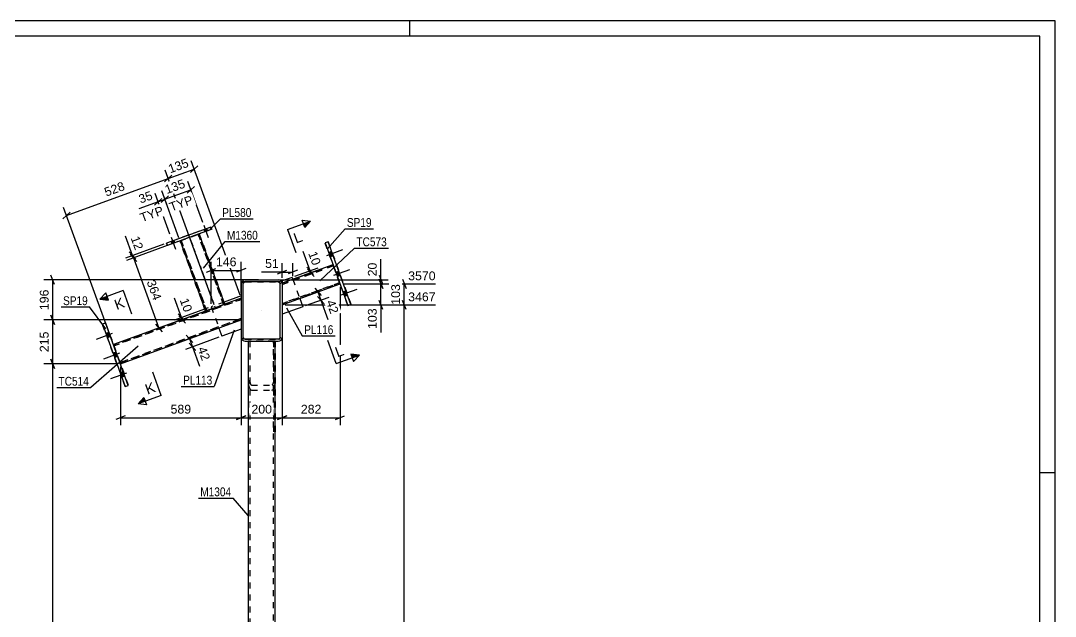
# Model space of a CAD drawing. Header units: millimetres. Extents: x -370 to 471, y -230 to 364.
# Drawn here: x 134.8 to 471.3, y 170.1 to 363.8 of the extents above; entities that cross this region are included whole.
import ezdxf

# ---------------------------------------------------------------- set-up
doc = ezdxf.new("R2010")
doc.units = ezdxf.units.MM
doc.linetypes.add('DXK_LINE_DOT2', pattern=[3.9198, 1.9599, -1.9599])
doc.linetypes.add('DXK_LINE_DOT3', pattern=[5.9187, 2.979, -0.9799, 0.9799, -0.9799])
doc.styles.add('Arial', font='ARIAL.TTF', dxfattribs={"height": 0.2})
doc.styles.add('Arial Narrow', font='ARIALN.TTF', dxfattribs={"height": 0.2})

# ---------------------------------------------------------------- blocks, each defined once
blk = doc.blocks.new('Unknown-284936230-1132')
at = {"color": 5, "linetype": 'Continuous'}
for p, q in [((471.3, 363.79), (-369.7, 363.79)), ((261.3, 358.79), (261.3, 363.79)), ((471.3, -230.21), (471.3, 363.79)), ((466.3, 358.79), (-364.7, 358.79)), ((466.3, -225.21), (466.3, 358.79)), ((471.3, 216.79), (466.3, 216.79))]:
    blk.add_line(p, q, dxfattribs=at)
blk = doc.blocks.new('Part-284936230-26223 - 26222')
at = {"color": 2, "linetype": 'Continuous'}
for p, q in [((207.83, 279.53), (207.32, 279.43)), ((207.83, 279.53), (218.5, 279.53)), ((207.83, 279.53), (207.83, 279.53)), ((218.5, 279.53), (218.5, 279.53)), ((219.01, 279.43), (218.5, 279.53)), ((206.6, 278.7), (206.5, 278.19)), ((206.5, 278.19), (206.5, 260.86)), ((219.83, 278.19), (219.73, 278.7)), ((219.83, 278.19), (219.83, 260.86)), ((206.5, 260.86), (206.6, 260.35)), ((207.32, 259.63), (207.83, 259.53)), ((207.83, 259.53), (218.5, 259.53)), ((207.83, 259.53), (207.83, 259.53)), ((218.5, 259.53), (219.01, 259.63)), ((218.5, 259.53), (218.5, 259.53)), ((219.73, 260.35), (219.83, 260.86))]:
    blk.add_line(p, q, dxfattribs=at)
at = {"color": 7, "linetype": 'DXK_LINE_DOT2'}
for p, q in [((207.17, 278.19), (207.22, 278.45)), ((207.17, 278.19), (207.17, 278.19)), ((207.17, 260.86), (207.17, 278.19)), ((207.58, 278.81), (207.83, 278.86)), ((207.83, 278.86), (207.83, 278.86)), ((207.83, 278.86), (218.5, 278.86)), ((218.5, 278.86), (218.5, 278.86)), ((218.5, 278.86), (218.76, 278.81)), ((219.12, 278.45), (219.17, 278.19)), ((219.17, 278.19), (219.17, 278.19)), ((219.17, 260.86), (219.17, 278.19)), ((207.17, 260.86), (207.17, 260.86)), ((207.22, 260.61), (207.17, 260.86)), ((207.83, 260.19), (207.58, 260.24)), ((207.83, 260.19), (207.83, 260.19)), ((207.83, 260.19), (218.5, 260.19)), ((218.76, 260.24), (218.5, 260.19)), ((218.5, 260.19), (218.5, 260.19)), ((219.17, 260.86), (219.12, 260.61)), ((219.17, 260.86), (219.17, 260.86))]:
    blk.add_line(p, q, dxfattribs=at)
at = {"color": 7, "linetype": 'DXK_LINE_DOT3'}
blk.add_line((213.17, 269.53), (213.17, 269.53), dxfattribs=at)
at = {"color": 2, "linetype": 'Continuous'}
for centre, start, end in [((207.83, 278.19), 112.5, 157.5), ((218.5, 278.19), 22.5, 67.5), ((207.83, 260.86), 202.5, 247.5), ((218.5, 260.86), 292.5, 337.5)]:
    blk.add_arc(centre, 1.33, start, end, dxfattribs=at)
at = {"color": 7, "linetype": 'DXK_LINE_DOT2'}
for centre, start, end in [((207.83, 278.19), 112.5, 157.5), ((218.5, 278.19), 22.5, 67.5), ((207.83, 260.86), 202.5, 247.5), ((218.5, 260.86), 292.5, 337.5)]:
    blk.add_arc(centre, 0.667, start, end, dxfattribs=at)
blk = doc.blocks.new('Part-284936230-26240 - 26222')
at = {"color": 2, "linetype": 'Continuous'}
for p, q in [((236.35, 284.45), (219.83, 278.44)), ((219.83, 278.44), (219.83, 278.19)), ((219.83, 278.44), (219.83, 278.44)), ((219.83, 271.35), (238.63, 278.19))]:
    blk.add_line(p, q, dxfattribs=at)
at = {"color": 7, "linetype": 'DXK_LINE_DOT2'}
for p, q in [((236.35, 284.45), (219.83, 278.44)), ((219.83, 278.01), (236.49, 284.07)), ((236.49, 284.07), (219.83, 278.01)), ((236.35, 284.45), (238.63, 278.19)), ((238.63, 278.19), (236.35, 284.45)), ((236.35, 284.45), (236.35, 284.45)), ((236.49, 284.07), (236.49, 284.07)), ((219.83, 271.77), (238.49, 278.56)), ((238.49, 278.56), (219.83, 271.77)), ((219.83, 278.44), (219.83, 278.38)), ((219.83, 278.38), (219.83, 271.35)), ((238.63, 278.19), (219.83, 271.35)), ((219.83, 278.01), (219.83, 278.01)), ((238.49, 278.56), (238.49, 278.56)), ((238.63, 278.19), (238.63, 278.19)), ((219.83, 271.77), (219.83, 271.77)), ((219.83, 271.35), (219.83, 271.35))]:
    blk.add_line(p, q, dxfattribs=at)
blk = doc.blocks.new('Part-284936230-26225 - 26222')
at = {"color": 7, "linetype": 'DXK_LINE_DOT2'}
for p, q in [((217.26, 259.53), (208.77, 259.53)), ((208.77, 259.53), (208.77, 259.53)), ((208.77, 259.53), (209.3, 259.53)), ((208.77, 259.53), (208.77, 228.43)), ((209.3, 259.53), (209.3, 259.53)), ((209.3, 259.53), (209.3, 228.43)), ((209.3, 259.53), (217.03, 259.53)), ((217.03, 259.53), (217.03, 228.43)), ((217.03, 259.53), (217.57, 259.53)), ((217.49, 259.53), (217.26, 259.53)), ((217.57, 259.53), (217.49, 259.53)), ((217.57, 259.53), (217.57, 228.43)), ((208.77, 246.84), (208.85, 245.6)), ((209.34, 246.22), (209.3, 246.84)), ((217.03, 246.84), (216.99, 246.22)), ((217.49, 245.6), (217.57, 246.84)), ((209.43, 243.85), (209.83, 243.6)), ((209.83, 245.22), (209.63, 245.34)), ((209.83, 245.22), (216.5, 245.22)), ((209.83, 243.6), (216.5, 243.6)), ((216.71, 245.34), (216.5, 245.22)), ((216.5, 243.6), (216.91, 243.85))]:
    blk.add_line(p, q, dxfattribs=at)
for centre, radius, start, end in [((211.26, 246.37), 1.92, 184.4129, 212.1084), ((215.08, 246.37), 1.92, 327.8916, 355.5871), ((212.69, 245.9), 3.85, 184.4129, 212.1084), ((213.65, 245.9), 3.85, 327.8916, 355.5871)]:
    blk.add_arc(centre, radius, start, end, dxfattribs=at)
blk = doc.blocks.new('Part-284936230-26226 - 26222')
at = {"color": 2, "linetype": 'Continuous'}
for p, q in [((208.77, 259.53), (208.77, 66.86)), ((217.57, 66.86), (217.57, 259.53)), ((217.57, 66.86), (208.77, 66.86)), ((208.77, 66.86), (208.77, 66.86)), ((217.57, 66.86), (217.57, 66.86))]:
    blk.add_line(p, q, dxfattribs=at)
at = {"color": 7, "linetype": 'DXK_LINE_DOT2'}
for p, q in [((208.77, 259.53), (217.57, 259.53)), ((217.57, 259.53), (208.77, 259.53)), ((209.3, 259.53), (209.3, 66.86)), ((217.03, 66.86), (217.03, 259.53)), ((208.77, 66.86), (217.57, 66.86)), ((209.3, 66.86), (209.3, 66.86)), ((217.03, 66.86), (217.03, 66.86))]:
    blk.add_line(p, q, dxfattribs=at)
blk = doc.blocks.new('Part-284936230-26229 - 26222')
at = {"color": 7, "linetype": 'DXK_LINE_DOT2'}
for p, q in [((164.93, 258.46), (206.5, 273.59)), ((165.06, 258.08), (206.5, 273.16)), ((206.5, 273.16), (165.06, 258.08)), ((206.5, 273.59), (206.5, 266.49)), ((201.16, 271.64), (194.9, 269.36)), ((167.07, 252.57), (206.5, 266.92)), ((206.5, 266.92), (167.07, 252.57)), ((206.5, 266.49), (167.21, 252.19)), ((164.93, 258.46), (167.21, 252.19)), ((167.21, 252.19), (164.93, 258.46)), ((164.93, 258.46), (164.93, 258.46)), ((165.06, 258.08), (165.06, 258.08)), ((167.07, 252.57), (167.07, 252.57)), ((167.21, 252.19), (167.21, 252.19))]:
    blk.add_line(p, q, dxfattribs=at)
at = {"color": 2, "linetype": 'Continuous'}
for p, q in [((206.5, 273.59), (201.16, 271.64)), ((194.9, 269.36), (164.93, 258.46)), ((167.21, 252.19), (206.5, 266.49))]:
    blk.add_line(p, q, dxfattribs=at)
blk = doc.blocks.new('Part-284936230-26242 - 26222')
at = {"color": 2, "linetype": 'Continuous'}
for p, q in [((234.79, 291.86), (233.78, 291.5)), ((233.78, 291.5), (233.78, 291.5)), ((233.78, 291.5), (241.19, 271.14)), ((234.79, 291.86), (234.79, 291.86)), ((242.2, 271.5), (234.79, 291.86)), ((241.19, 271.14), (242.2, 271.5)), ((241.19, 271.14), (241.19, 271.14)), ((242.2, 271.5), (242.2, 271.5))]:
    blk.add_line(p, q, dxfattribs=at)
at = {"color": 7, "linetype": 'DXK_LINE_DOT2'}
for p, q in [((234.79, 291.86), (233.78, 291.5)), ((241.19, 271.14), (233.78, 291.5)), ((234.79, 291.86), (242.2, 271.5)), ((242.2, 271.5), (241.19, 271.14))]:
    blk.add_line(p, q, dxfattribs=at)
blk = doc.blocks.new('Part-284936230-26243 - 26222')
at = {"color": 2, "linetype": 'Continuous'}
for p, q in [((162.36, 265.5), (161.36, 265.14)), ((161.36, 265.14), (168.77, 244.78)), ((161.36, 265.14), (161.36, 265.14)), ((169.77, 245.14), (162.36, 265.5)), ((162.36, 265.5), (162.36, 265.5)), ((168.77, 244.78), (169.77, 245.14)), ((168.77, 244.78), (168.77, 244.78)), ((169.77, 245.14), (169.77, 245.14))]:
    blk.add_line(p, q, dxfattribs=at)
at = {"color": 7, "linetype": 'DXK_LINE_DOT2'}
for p, q in [((161.36, 265.14), (162.36, 265.5)), ((168.77, 244.78), (161.36, 265.14)), ((162.36, 265.5), (169.77, 245.14)), ((168.77, 244.78), (169.77, 245.14))]:
    blk.add_line(p, q, dxfattribs=at)
blk = doc.blocks.new('Bolt-284936230-26318 - 26222')
at = {"linetype": 'Continuous'}
for points in [[(234.9, 288.43), (235.4, 287.05), (236.4, 287.42), (235.9, 288.79)], [(234.9, 288.43), (235.4, 287.05), (236.4, 287.42), (235.9, 288.79)], [(234.9, 288.43), (235.4, 287.05), (236.4, 287.42), (235.9, 288.79)], [(237.24, 282.01), (237.74, 280.63), (238.74, 280.99), (238.24, 282.37)], [(237.24, 282.01), (237.74, 280.63), (238.74, 280.99), (238.24, 282.37)], [(239.57, 275.59), (240.08, 274.21), (241.08, 274.57), (240.58, 275.95)], [(239.57, 275.59), (240.08, 274.21), (241.08, 274.57), (240.58, 275.95)], [(239.57, 275.59), (240.08, 274.21), (241.08, 274.57), (240.58, 275.95)]]:
    blk.add_hatch(color=1, dxfattribs=at).paths.add_polyline_path(points)
at = {"color": 1, "linetype": 'Continuous'}
for p, q in [((234.34, 287.44), (239.54, 289.34)), ((234.34, 287.44), (239.54, 289.34)), ((234.34, 287.44), (239.54, 289.34)), ((234.9, 288.43), (235.9, 288.79)), ((234.9, 288.43), (235.9, 288.79)), ((234.9, 288.43), (235.9, 288.79)), ((235.4, 287.05), (236.4, 287.42)), ((235.4, 287.05), (236.4, 287.42)), ((235.4, 287.05), (236.4, 287.42)), ((236.67, 281.02), (241.87, 282.91)), ((236.67, 281.02), (241.87, 282.91)), ((237.24, 282.01), (238.24, 282.37)), ((237.24, 282.01), (238.24, 282.37)), ((237.74, 280.63), (238.74, 280.99)), ((237.74, 280.63), (238.74, 280.99)), ((239.01, 274.6), (244.21, 276.49)), ((239.01, 274.6), (244.21, 276.49)), ((239.01, 274.6), (244.21, 276.49)), ((239.57, 275.59), (240.58, 275.95)), ((239.57, 275.59), (240.58, 275.95)), ((239.57, 275.59), (240.58, 275.95)), ((240.08, 274.21), (241.08, 274.57)), ((240.08, 274.21), (241.08, 274.57)), ((240.08, 274.21), (241.08, 274.57))]:
    blk.add_line(p, q, dxfattribs=at)
blk = doc.blocks.new('Part-284936230-26254 - 26222')
at = {"color": 2, "linetype": 'Continuous'}
for p, q in [((223.04, 280.32), (219.83, 279.15)), ((223.04, 280.32), (223.27, 279.69)), ((219.83, 279.15), (219.83, 278.44)), ((225.55, 273.42), (226.51, 270.79)), ((226.51, 270.79), (219.83, 268.36))]:
    blk.add_line(p, q, dxfattribs=at)
at = {"color": 7, "linetype": 'DXK_LINE_DOT2'}
for p, q in [((223.27, 279.69), (225.55, 273.42)), ((219.83, 278.44), (219.83, 268.36))]:
    blk.add_line(p, q, dxfattribs=at)
blk = doc.blocks.new('Bolt-284936230-26319 - 26222')
at = {"linetype": 'Continuous'}
for points in [[(163.98, 261.06), (163.48, 262.43), (162.48, 262.07), (162.98, 260.69)], [(163.98, 261.06), (163.48, 262.43), (162.48, 262.07), (162.98, 260.69)], [(163.98, 261.06), (163.48, 262.43), (162.48, 262.07), (162.98, 260.69)], [(166.32, 254.63), (165.82, 256.01), (164.81, 255.65), (165.32, 254.27)], [(166.32, 254.63), (165.82, 256.01), (164.81, 255.65), (165.32, 254.27)], [(168.66, 248.21), (168.15, 249.59), (167.15, 249.23), (167.65, 247.85)], [(168.66, 248.21), (168.15, 249.59), (167.15, 249.23), (167.65, 247.85)], [(168.66, 248.21), (168.15, 249.59), (167.15, 249.23), (167.65, 247.85)]]:
    blk.add_hatch(color=1, dxfattribs=at).paths.add_polyline_path(points)
at = {"color": 1, "linetype": 'Continuous'}
for p, q in [((164.54, 262.04), (159.35, 260.15)), ((164.54, 262.04), (159.35, 260.15)), ((164.54, 262.04), (159.35, 260.15)), ((163.48, 262.43), (162.48, 262.07)), ((163.48, 262.43), (162.48, 262.07)), ((163.48, 262.43), (162.48, 262.07)), ((163.98, 261.06), (162.98, 260.69)), ((163.98, 261.06), (162.98, 260.69)), ((163.98, 261.06), (162.98, 260.69)), ((165.82, 256.01), (164.81, 255.65)), ((165.82, 256.01), (164.81, 255.65)), ((166.88, 255.62), (161.68, 253.73)), ((166.88, 255.62), (161.68, 253.73)), ((166.32, 254.63), (165.32, 254.27)), ((166.32, 254.63), (165.32, 254.27)), ((169.22, 249.2), (164.02, 247.31)), ((169.22, 249.2), (164.02, 247.31)), ((169.22, 249.2), (164.02, 247.31)), ((168.15, 249.59), (167.15, 249.23)), ((168.15, 249.59), (167.15, 249.23)), ((168.15, 249.59), (167.15, 249.23)), ((168.66, 248.21), (167.65, 247.85)), ((168.66, 248.21), (167.65, 247.85)), ((168.66, 248.21), (167.65, 247.85))]:
    blk.add_line(p, q, dxfattribs=at)
blk = doc.blocks.new('Part-284936230-26255 - 26222')
at = {"color": 2, "linetype": 'Continuous'}
for p, q in [((206.5, 274.3), (200.93, 272.27)), ((199.25, 263.85), (200.2, 261.22)), ((206.5, 263.51), (200.2, 261.22))]:
    blk.add_line(p, q, dxfattribs=at)
at = {"color": 7, "linetype": 'DXK_LINE_DOT2'}
for p, q in [((206.5, 274.3), (206.5, 263.51)), ((200.93, 272.27), (196.74, 270.74)), ((196.74, 270.74), (199.25, 263.85))]:
    blk.add_line(p, q, dxfattribs=at)
blk = doc.blocks.new('Part-284936230-26276 - 26222')
at = {"color": 7, "linetype": 'DXK_LINE_DOT2'}
for p, q in [((186.59, 292.19), (192.85, 294.47)), ((192.85, 294.47), (186.59, 292.19)), ((192.48, 294.33), (192.48, 294.33)), ((200.78, 271.51), (192.48, 294.33)), ((192.48, 294.33), (200.78, 271.51)), ((192.85, 294.47), (192.85, 294.47)), ((192.85, 294.47), (201.16, 271.64)), ((186.59, 292.19), (186.59, 292.19)), ((194.9, 269.36), (186.59, 292.19)), ((186.96, 292.33), (186.96, 292.33)), ((195.27, 269.5), (186.96, 292.33)), ((186.96, 292.33), (195.27, 269.5)), ((201.16, 271.64), (194.9, 269.36)), ((195.27, 269.5), (195.27, 269.5)), ((200.76, 271.5), (200.7, 271.47)), ((200.78, 271.51), (200.78, 271.51))]:
    blk.add_line(p, q, dxfattribs=at)
at = {"color": 7, "linetype": 'DXK_LINE_DOT3'}
blk.add_line((189.72, 293.33), (198.03, 270.5), dxfattribs=at)
at = {"color": 2, "linetype": 'Continuous'}
for p, q in [((201.16, 271.64), (192.85, 294.47)), ((186.59, 292.19), (194.9, 269.36)), ((194.9, 269.36), (201.16, 271.64)), ((194.9, 269.36), (194.9, 269.36)), ((201.16, 271.64), (201.16, 271.64))]:
    blk.add_line(p, q, dxfattribs=at)
blk = doc.blocks.new('Part-284936230-26277 - 26222')
at = {"color": 2, "linetype": 'Continuous'}
for p, q in [((196.65, 296.7), (182.24, 291.46)), ((196.65, 296.7), (196.65, 296.7)), ((196.65, 296.7), (196.92, 295.95)), ((196.92, 295.95), (182.51, 290.71)), ((196.92, 295.95), (196.92, 295.95)), ((182.24, 291.46), (182.24, 291.46)), ((182.51, 290.71), (182.24, 291.46)), ((182.51, 290.71), (182.51, 290.71))]:
    blk.add_line(p, q, dxfattribs=at)
at = {"color": 7, "linetype": 'DXK_LINE_DOT2'}
for p, q in [((196.65, 296.7), (182.24, 291.46)), ((196.92, 295.95), (196.65, 296.7)), ((196.92, 295.95), (182.51, 290.71)), ((182.24, 291.46), (182.51, 290.71))]:
    blk.add_line(p, q, dxfattribs=at)
blk = doc.blocks.new('Part-284936230-26282 - 26222')
at = {"color": 2, "linetype": 'Continuous'}
for p, q in [((207.17, 260.19), (207.17, 278.86)), ((219.17, 278.86), (207.17, 278.86)), ((219.17, 260.19), (219.17, 278.86)), ((219.17, 260.19), (207.17, 260.19))]:
    blk.add_line(p, q, dxfattribs=at)
blk = doc.blocks.new('Bolt-284936230-26328 - 26222')
at = {"linetype": 'Continuous'}
for points in [[(195.21, 296.18), (194.33, 295.86), (194.61, 295.11), (195.48, 295.43)], [(195.21, 296.18), (194.33, 295.86), (194.61, 295.11), (195.48, 295.43)], [(184.56, 292.3), (183.68, 291.98), (183.96, 291.23), (184.83, 291.55)], [(184.56, 292.3), (183.68, 291.98), (183.96, 291.23), (184.83, 291.55)]]:
    blk.add_hatch(color=1, dxfattribs=at).paths.add_polyline_path(points)
at = {"color": 1, "linetype": 'Continuous'}
for p, q in [((194.31, 297.27), (195.75, 293.33)), ((194.31, 297.27), (195.75, 293.33)), ((195.21, 296.18), (195.48, 295.43)), ((195.21, 296.18), (195.48, 295.43)), ((183.66, 293.4), (185.1, 289.45)), ((183.66, 293.4), (185.1, 289.45)), ((194.33, 295.86), (194.61, 295.11)), ((194.33, 295.86), (194.61, 295.11)), ((183.68, 291.98), (183.96, 291.23)), ((183.68, 291.98), (183.96, 291.23)), ((184.56, 292.3), (184.83, 291.55)), ((184.56, 292.3), (184.83, 291.55))]:
    blk.add_line(p, q, dxfattribs=at)
blk = doc.blocks.new('StraightDimension-284936230-27238 - 26222')
at = {"color": 7, "linetype": 'Continuous'}
for p, q in [((185.65, 291.85), (169.17, 285.85)), ((172.5, 285.47), (170.34, 287.87)), ((171.42, 286.67), (179.73, 263.84)), ((193.96, 269.02), (177.47, 263.02)), ((178.65, 265.05), (180.81, 262.64))]:
    blk.add_line(p, q, dxfattribs=at)
at = {"color": 0}
blk.add_wipeout([(177.63, 271.81), (181.57, 273.25), (178.88, 280.65), (174.93, 279.21)], dxfattribs=at)
at = {"color": 3, "style": 'Arial'}
blk.add_text('364', height=2.865, rotation=-69.9983, dxfattribs=at).set_placement((175.7, 278.85))
blk = doc.blocks.new('StraightDimension-284936230-26890 - 26222')
at = {"color": 7, "linetype": 'Continuous'}
for p, q in [((251.32, 279.69), (252.52, 276.69)), ((239.63, 278.19), (254.32, 278.19)), ((251.92, 271.35), (251.92, 278.19)), ((252.52, 269.85), (251.32, 272.85)), ((220.83, 271.35), (254.32, 271.35))]:
    blk.add_line(p, q, dxfattribs=at)
at = {"color": 0}
blk.add_wipeout([(251.17, 270.82), (246.97, 270.82), (246.97, 262.95), (251.17, 262.95)], dxfattribs=at)
at = {"color": 7, "linetype": 'Continuous'}
blk.add_line((251.92, 271.35), (251.92, 262.42), dxfattribs=at)
blk.add_line((251.92, 271.35), (251.92, 262.42), dxfattribs=at)
at = {"color": 3, "style": 'Arial'}
blk.add_text('103', height=2.865, rotation=90.0002, dxfattribs=at).set_placement((250.57, 263.55))
blk = doc.blocks.new('StraightDimension-284936230-26773 - 26222')
at = {"color": 7, "linetype": 'Continuous'}
for p, q in [((205.5, 266.49), (142.35, 266.49)), ((145.8, 264.99), (144.6, 267.99)), ((145.2, 252.19), (145.2, 266.49)), ((144.6, 253.69), (145.8, 250.69)), ((166.21, 252.19), (142.35, 252.19))]:
    blk.add_line(p, q, dxfattribs=at)
at = {"color": 0}
blk.add_wipeout([(144.45, 263.28), (140.25, 263.28), (140.25, 255.41), (144.45, 255.41)], dxfattribs=at)
at = {"color": 3, "style": 'Arial'}
blk.add_text('215', height=2.865, rotation=90.0002, dxfattribs=at).set_placement((143.85, 256.01))
blk = doc.blocks.new('StraightDimension-284936230-26852 - 26222')
at = {"color": 7, "linetype": 'Continuous'}
for p, q in [((258.91, 279.69), (260.11, 276.69)), ((239.63, 278.19), (269.7, 278.19)), ((259.51, 271.35), (259.51, 278.19)), ((260.11, 269.85), (258.91, 272.85)), ((220.83, 271.35), (269.7, 271.35))]:
    blk.add_line(p, q, dxfattribs=at)
at = {"color": 0}
blk.add_wipeout([(258.76, 278.7), (254.56, 278.7), (254.56, 270.83), (258.76, 270.83)], dxfattribs=at)
at = {"color": 3, "style": 'Arial'}
blk.add_text('103', height=2.865, rotation=90.0002, dxfattribs=at).set_placement((258.16, 271.43))
at = {"color": 0, "linetype": 'Continuous'}
blk.add_wipeout([(270.3, 278.79), (270.3, 282.99), (260.21, 282.99), (260.21, 278.79)], dxfattribs=at)
at = {"color": 3, "linetype": 'Continuous', "style": 'Arial'}
blk.add_text('3570', height=2.865, dxfattribs=at).set_placement((260.81, 279.39))
blk = doc.blocks.new('StraightDimension-284936230-26774 - 26222')
at = {"color": 7, "linetype": 'Continuous'}
for p, q in [((145.8, 250.69), (144.6, 253.69)), ((166.21, 252.19), (142.35, 252.19)), ((145.2, 42.13), (145.2, 252.19)), ((205.5, 42.13), (142.35, 42.13)), ((144.6, 43.63), (145.8, 40.63))]:
    blk.add_line(p, q, dxfattribs=at)
at = {"color": 0}
blk.add_wipeout([(144.45, 152.21), (140.25, 152.21), (140.25, 142.11), (144.45, 142.11)], dxfattribs=at)
at = {"color": 3, "style": 'Arial'}
blk.add_text('3151', height=2.865, rotation=90.0002, dxfattribs=at).set_placement((143.85, 142.71))
blk = doc.blocks.new('StraightDimension-284936230-27290 - 26222')
at = {"color": 7, "linetype": 'Continuous'}
for p, q in [((223.98, 280.66), (231.58, 283.42)), ((224.21, 280.03), (231.81, 282.8)), ((227.82, 283.65), (229.98, 281.24)), ((230.21, 280.62), (228.05, 283.03)), ((228.9, 282.45), (229.13, 281.82))]:
    blk.add_line(p, q, dxfattribs=at)
at = {"color": 0}
blk.add_wipeout([(229.43, 283.2), (233.37, 284.63), (231.44, 289.94), (227.5, 288.5)], dxfattribs=at)
at = {"color": 7, "linetype": 'Continuous'}
blk.add_line((228.9, 282.45), (226.61, 288.74), dxfattribs=at)
blk.add_line((228.9, 282.45), (226.61, 288.74), dxfattribs=at)
at = {"color": 3, "style": 'Arial'}
blk.add_text('10', height=2.865, rotation=-69.9983, dxfattribs=at).set_placement((228.26, 288.15))
blk = doc.blocks.new('StraightDimension-284936230-26853 - 26222')
at = {"color": 7, "linetype": 'Continuous'}
for p, q in [((260.11, 269.85), (258.91, 272.85)), ((220.83, 271.35), (269.7, 271.35)), ((259.51, 53.82), (259.51, 271.35)), ((258.91, 55.32), (260.11, 52.32)), ((239.63, 53.82), (267.48, 53.82))]:
    blk.add_line(p, q, dxfattribs=at)
at = {"color": 0, "linetype": 'Continuous'}
blk.add_wipeout([(270.3, 271.95), (270.3, 276.15), (260.21, 276.15), (260.21, 271.95)], dxfattribs=at)
at = {"color": 0}
blk.add_wipeout([(258.76, 167.63), (254.56, 167.63), (254.56, 157.54), (258.76, 157.54)], dxfattribs=at)
at = {"color": 3, "linetype": 'Continuous', "style": 'Arial'}
blk.add_text('3467', height=2.865, dxfattribs=at).set_placement((260.81, 272.55))
at = {"color": 3, "style": 'Arial'}
blk.add_text('3263', height=2.865, rotation=90.0002, dxfattribs=at).set_placement((258.16, 158.14))
blk = doc.blocks.new('StraightDimension-284936230-26889 - 26222')
at = {"color": 7, "linetype": 'Continuous'}
for p, q in [((216.88, 279.53), (254.32, 279.53)), ((251.32, 281.03), (252.52, 278.03)), ((252.52, 276.69), (251.32, 279.69)), ((251.92, 278.19), (251.92, 279.53)), ((239.63, 278.19), (254.32, 278.19))]:
    blk.add_line(p, q, dxfattribs=at)
at = {"color": 0}
blk.add_wipeout([(251.17, 285.7), (246.97, 285.7), (246.97, 280.05), (251.17, 280.05)], dxfattribs=at)
at = {"color": 7, "linetype": 'Continuous'}
blk.add_line((251.92, 279.53), (251.92, 286.22), dxfattribs=at)
blk.add_line((251.92, 279.53), (251.92, 286.22), dxfattribs=at)
at = {"color": 3, "style": 'Arial'}
blk.add_text('20', height=2.865, rotation=90.0002, dxfattribs=at).set_placement((250.57, 280.65))
blk = doc.blocks.new('StraightDimension-284936230-26772 - 26222')
at = {"color": 7, "linetype": 'Continuous'}
for p, q in [((212.17, 279.53), (142.35, 279.53)), ((145.8, 278.03), (144.6, 281.03)), ((145.2, 266.49), (145.2, 279.53)), ((205.5, 266.49), (142.35, 266.49)), ((144.6, 267.99), (145.8, 264.99))]:
    blk.add_line(p, q, dxfattribs=at)
at = {"color": 0}
blk.add_wipeout([(144.45, 276.95), (140.25, 276.95), (140.25, 269.07), (144.45, 269.07)], dxfattribs=at)
at = {"color": 3, "style": 'Arial'}
blk.add_text('196', height=2.865, rotation=90.0002, dxfattribs=at).set_placement((143.85, 269.67))
blk = doc.blocks.new('StraightDimension-284936230-26984 - 26222')
at = {"color": 7, "linetype": 'Continuous'}
for p, q in [((238.63, 277.19), (238.63, 232.27)), ((219.83, 270.35), (219.83, 232.27)), ((221.33, 235.27), (218.33, 234.07)), ((219.83, 234.67), (238.63, 234.67)), ((237.13, 234.07), (240.13, 235.27))]:
    blk.add_line(p, q, dxfattribs=at)
at = {"color": 0}
blk.add_wipeout([(233.17, 235.42), (233.17, 239.62), (225.3, 239.62), (225.3, 235.42)], dxfattribs=at)
at = {"color": 3, "style": 'Arial'}
blk.add_text('282', height=2.865, dxfattribs=at).set_placement((225.9, 236.02))
blk = doc.blocks.new('StraightDimension-284936230-26985 - 26222')
at = {"color": 7, "linetype": 'Continuous'}
for p, q in [((219.83, 270.35), (219.83, 232.27)), ((206.5, 265.49), (206.5, 232.27)), ((208, 235.27), (205, 234.07)), ((206.5, 234.67), (219.83, 234.67)), ((218.33, 234.07), (221.33, 235.27))]:
    blk.add_line(p, q, dxfattribs=at)
at = {"color": 0}
blk.add_wipeout([(217.1, 235.42), (217.1, 239.62), (209.23, 239.62), (209.23, 235.42)], dxfattribs=at)
at = {"color": 3, "style": 'Arial'}
blk.add_text('200', height=2.865, dxfattribs=at).set_placement((209.83, 236.02))
blk = doc.blocks.new('StraightDimension-284936230-26986 - 26222')
at = {"color": 7, "linetype": 'Continuous'}
for p, q in [((206.5, 265.49), (206.5, 232.27)), ((167.21, 251.19), (167.21, 232.27)), ((168.71, 235.27), (165.71, 234.07)), ((167.21, 234.67), (206.5, 234.67)), ((205, 234.07), (208, 235.27))]:
    blk.add_line(p, q, dxfattribs=at)
at = {"color": 0}
blk.add_wipeout([(190.79, 235.42), (190.79, 239.62), (182.92, 239.62), (182.92, 235.42)], dxfattribs=at)
at = {"color": 3, "style": 'Arial'}
blk.add_text('589', height=2.865, dxfattribs=at).set_placement((183.52, 236.02))
blk = doc.blocks.new('StraightDimension-284936230-27132 - 26222')
at = {"color": 7, "linetype": 'Continuous'}
for p, q in [((195.8, 270.4), (184.85, 266.42)), ((196.03, 269.77), (185.08, 265.79)), ((186.03, 268.44), (188.18, 266.03)), ((188.41, 265.41), (186.26, 267.81)), ((187.11, 267.24), (187.33, 266.61))]:
    blk.add_line(p, q, dxfattribs=at)
at = {"color": 0}
blk.add_wipeout([(187.63, 267.99), (191.58, 269.42), (189.65, 274.73), (185.7, 273.29)], dxfattribs=at)
at = {"color": 7, "linetype": 'Continuous'}
blk.add_line((187.11, 267.24), (184.82, 273.53), dxfattribs=at)
blk.add_line((187.11, 267.24), (184.82, 273.53), dxfattribs=at)
at = {"color": 3, "style": 'Arial'}
blk.add_text('10', height=2.865, rotation=-69.9983, dxfattribs=at).set_placement((186.47, 272.93))
blk = doc.blocks.new('StraightDimension-284936230-27158 - 26222')
at = {"color": 7, "linetype": 'Continuous'}
for p, q in [((198.31, 263.51), (187.4, 259.54)), ((199.26, 260.88), (188.36, 256.91)), ((188.58, 261.57), (190.74, 259.16)), ((189.66, 260.36), (190.62, 257.73)), ((191.69, 256.53), (189.54, 258.93))]:
    blk.add_line(p, q, dxfattribs=at)
at = {"color": 0}
blk.add_wipeout([(193.43, 252.19), (197.38, 253.62), (195.45, 258.93), (191.5, 257.49)], dxfattribs=at)
at = {"color": 7, "linetype": 'Continuous'}
blk.add_line((190.62, 257.73), (192.91, 251.44), dxfattribs=at)
blk.add_line((190.62, 257.73), (192.91, 251.44), dxfattribs=at)
at = {"color": 3, "style": 'Arial'}
blk.add_text('42', height=2.865, rotation=-69.9983, dxfattribs=at).set_placement((192.27, 257.14))
blk = doc.blocks.new('StraightDimension-284936230-27176 - 26222')
at = {"color": 7, "linetype": 'Continuous'}
for p, q in [((192.43, 316.62), (190.03, 314.47)), ((206.16, 274.53), (190.26, 318.22)), ((181.55, 311.38), (183.96, 313.54)), ((197.69, 271.44), (181.78, 315.14)), ((182.76, 312.46), (191.23, 315.54))]:
    blk.add_line(p, q, dxfattribs=at)
at = {"color": 0}
blk.add_wipeout([(190.44, 316.05), (189, 320), (181.6, 317.31), (183.04, 313.36)], dxfattribs=at)
at = {"color": 3, "style": 'Arial'}
blk.add_text('135', height=2.865, rotation=20.002, dxfattribs=at).set_placement((183.4, 314.13))
blk = doc.blocks.new('StraightDimension-284936230-27177 - 26222')
at = {"color": 7, "linetype": 'Continuous'}
for p, q in [((181.55, 311.38), (183.96, 313.54)), ((197.69, 271.44), (181.78, 315.14)), ((149.66, 300.41), (182.76, 312.46)), ((164.59, 259.4), (148.68, 303.09)), ((150.86, 301.49), (148.45, 299.33))]:
    blk.add_line(p, q, dxfattribs=at)
at = {"color": 0}
blk.add_wipeout([(169.65, 308.49), (168.21, 312.43), (160.82, 309.74), (162.25, 305.79)], dxfattribs=at)
at = {"color": 3, "style": 'Arial'}
blk.add_text('528', height=2.865, rotation=20.002, dxfattribs=at).set_placement((162.61, 306.56))
blk = doc.blocks.new('StraightDimension-284936230-27204 - 26222')
at = {"color": 7, "linetype": 'Continuous'}
for p, q in [((191.32, 309.88), (188.91, 307.73)), ((193.97, 298.21), (189.14, 311.48)), ((180.45, 304.65), (182.86, 306.8)), ((186.24, 293.13), (180.68, 308.41)), ((181.66, 305.73), (190.12, 308.81))]:
    blk.add_line(p, q, dxfattribs=at)
at = {"color": 0}
blk.add_wipeout([(189.33, 309.32), (187.89, 313.26), (180.5, 310.57), (181.93, 306.63)], dxfattribs=at)
at = {"color": 0, "linetype": 'Continuous'}
blk.add_wipeout([(191.85, 304.01), (190.41, 307.96), (181.98, 304.89), (183.42, 300.94)], dxfattribs=at)
at = {"color": 3, "style": 'Arial'}
blk.add_text('135', height=2.865, rotation=20.002, dxfattribs=at).set_placement((182.29, 307.39))
at = {"color": 3, "linetype": 'Continuous', "style": 'Arial'}
blk.add_text('TYP', height=2.865, rotation=20.002, dxfattribs=at).set_placement((183.77, 301.71))
blk = doc.blocks.new('StraightDimension-284936230-27205 - 26222')
at = {"color": 7, "linetype": 'Continuous'}
for p, q in [((183.32, 294.34), (178.49, 307.61)), ((182.86, 306.8), (180.45, 304.65)), ((186.24, 293.13), (180.68, 308.41)), ((178.26, 303.85), (180.67, 306.01)), ((179.47, 304.93), (181.66, 305.73))]:
    blk.add_line(p, q, dxfattribs=at)
at = {"color": 0}
blk.add_wipeout([(178.72, 305.46), (177.28, 309.4), (171.97, 307.47), (173.41, 303.52)], dxfattribs=at)
at = {"color": 7, "linetype": 'Continuous'}
blk.add_line((179.47, 304.93), (173.17, 302.64), dxfattribs=at)
at = {"color": 0, "linetype": 'Continuous'}
blk.add_wipeout([(182.28, 300.53), (180.84, 304.47), (172.41, 301.4), (173.85, 297.46)], dxfattribs=at)
at = {"color": 7, "linetype": 'Continuous'}
blk.add_line((179.47, 304.93), (173.17, 302.64), dxfattribs=at)
at = {"color": 3, "style": 'Arial'}
blk.add_text('35', height=2.865, rotation=20.002, dxfattribs=at).set_placement((173.77, 304.29))
at = {"color": 3, "linetype": 'Continuous', "style": 'Arial'}
blk.add_text('TYP', height=2.865, rotation=20.002, dxfattribs=at).set_placement((174.21, 298.23))
blk = doc.blocks.new('StraightDimension-284936230-27239 - 26222')
at = {"color": 7, "linetype": 'Continuous'}
for p, q in [((181.3, 291.12), (168.89, 286.6)), ((185.65, 291.85), (169.17, 285.85)), ((170.07, 288.63), (172.22, 286.22)), ((172.5, 285.47), (170.34, 287.87)), ((171.15, 287.42), (171.42, 286.67))]:
    blk.add_line(p, q, dxfattribs=at)
at = {"color": 0}
blk.add_wipeout([(171.67, 288.17), (175.62, 289.61), (173.69, 294.91), (169.74, 293.48)], dxfattribs=at)
at = {"color": 7, "linetype": 'Continuous'}
blk.add_line((171.15, 287.42), (168.86, 293.72), dxfattribs=at)
blk.add_line((171.15, 287.42), (168.86, 293.72), dxfattribs=at)
at = {"color": 3, "style": 'Arial'}
blk.add_text('12', height=2.865, rotation=-69.9983, dxfattribs=at).set_placement((170.51, 293.12))
blk = doc.blocks.new('StraightDimension-284936230-27308 - 26222')
at = {"color": 7, "linetype": 'Continuous'}
for p, q in [((226.49, 273.77), (234.15, 276.55)), ((230.39, 276.78), (232.54, 274.38)), ((227.45, 271.13), (235.1, 273.92)), ((233.5, 271.74), (231.35, 274.15)), ((231.47, 275.58), (232.43, 272.95))]:
    blk.add_line(p, q, dxfattribs=at)
at = {"color": 0}
blk.add_wipeout([(235.24, 267.4), (239.19, 268.84), (237.26, 274.15), (233.31, 272.71)], dxfattribs=at)
at = {"color": 7, "linetype": 'Continuous'}
blk.add_line((232.43, 272.95), (234.72, 266.65), dxfattribs=at)
blk.add_line((232.43, 272.95), (234.72, 266.65), dxfattribs=at)
at = {"color": 3, "style": 'Arial'}
blk.add_text('42', height=2.865, rotation=-69.9983, dxfattribs=at).set_placement((234.08, 272.35))
blk = doc.blocks.new('StraightDimension-284936230-34216 - 26222')
at = {"color": 7, "linetype": 'Continuous'}
for p, q in [((195.24, 281.97), (198.24, 283.17)), ((196.74, 271.74), (196.74, 285.42)), ((208, 283.17), (205, 281.97)), ((206.5, 275.3), (206.5, 285.42)), ((196.74, 282.57), (206.5, 282.57))]:
    blk.add_line(p, q, dxfattribs=at)
at = {"color": 0}
blk.add_wipeout([(205.56, 283.32), (205.56, 287.52), (197.68, 287.52), (197.68, 283.32)], dxfattribs=at)
at = {"color": 3, "style": 'Arial'}
blk.add_text('146', height=2.865, dxfattribs=at).set_placement((198.28, 283.92))
blk = doc.blocks.new('StraightDimension-284936230-34227 - 26222')
at = {"color": 7, "linetype": 'Continuous'}
for p, q in [((219.83, 280.15), (219.83, 284.9)), ((223.27, 280.69), (223.27, 284.9)), ((218.33, 281.45), (221.33, 282.65)), ((219.83, 282.05), (223.27, 282.05)), ((224.77, 282.65), (221.77, 281.45))]:
    blk.add_line(p, q, dxfattribs=at)
at = {"color": 0}
blk.add_wipeout([(219.31, 282.8), (219.31, 287), (213.66, 287), (213.66, 282.8)], dxfattribs=at)
at = {"color": 7, "linetype": 'Continuous'}
blk.add_line((219.83, 282.05), (213.14, 282.05), dxfattribs=at)
blk.add_line((219.83, 282.05), (213.14, 282.05), dxfattribs=at)
at = {"color": 3, "style": 'Arial'}
blk.add_text('51', height=2.865, dxfattribs=at).set_placement((214.26, 283.4))
blk = doc.blocks.new('Mark-284936230-27264 - 26222')
at = {"color": 0}
blk.add_wipeout([(156.95, 245.1), (156.95, 248.1), (147.09, 248.1), (147.09, 245.1)], dxfattribs=at)
blk.add_wipeout([(156.95, 245.1), (156.95, 248.1), (147.09, 248.1), (147.09, 245.1)], dxfattribs=at)
at = {"color": 30, "linetype": 'Continuous'}
for p in [(173.02, 257.9), (146.49, 244.5)]:
    blk.add_line(p, (157.55, 244.5), dxfattribs=at)
at = {"color": 3, "style": 'Arial Narrow'}
blk.add_text('TC514', height=2.863, dxfattribs=at).set_placement((147.09, 245.1))
blk = doc.blocks.new('Mark-284936230-27274 - 26222')
at = {"color": 0}
blk.add_wipeout([(248.91, 296.74), (248.91, 299.74), (240.87, 299.74), (240.87, 296.74)], dxfattribs=at)
blk.add_wipeout([(248.91, 296.74), (248.91, 299.74), (240.87, 299.74), (240.87, 296.74)], dxfattribs=at)
at = {"color": 30, "linetype": 'Continuous'}
for p, q in [((234.5, 289.52), (240.27, 296.14)), ((240.27, 296.14), (249.51, 296.14))]:
    blk.add_line(p, q, dxfattribs=at)
at = {"color": 3, "style": 'Arial Narrow'}
blk.add_text('SP19', height=2.863, dxfattribs=at).set_placement((240.87, 296.74))
blk = doc.blocks.new('SectionMark-284936230-27842 - 26222')
at = {"color": 6, "linetype": 'Continuous'}
for p, q in [((160.53, 273.26), (162.45, 275.29)), ((175.71, 238.87), (172.93, 239.19))]:
    blk.add_line(p, q, dxfattribs=at)
at = {"color": 0, "linetype": 'Continuous'}
for points in [[(168.9, 270.72), (167.71, 274.01), (164.78, 272.95), (165.98, 269.66)], [(178.91, 243.23), (177.71, 246.52), (174.79, 245.45), (175.99, 242.16)]]:
    blk.add_wipeout(points, dxfattribs=at)
at = {"linetype": 'Continuous'}
for points in [[(162.88, 274.12), (163.31, 272.94), (160.53, 273.26)], [(174.85, 241.22), (175.28, 240.04), (172.93, 239.19)]]:
    blk.add_hatch(color=6, dxfattribs=at).paths.add_polyline_path(points)
at = {"color": 6, "linetype": 'Continuous'}
for p, q in [((168.05, 276), (160.53, 273.26)), ((168.05, 276), (170.78, 268.48)), ((160.53, 273.26), (163.31, 272.94)), ((163.31, 272.94), (162.45, 275.29)), ((180.45, 241.93), (177.71, 249.44)), ((180.45, 241.93), (172.93, 239.19)), ((172.93, 239.19), (174.85, 241.22)), ((174.85, 241.22), (175.71, 238.87))]:
    blk.add_line(p, q, dxfattribs=at)
at = {"color": 3, "linetype": 'Continuous', "style": 'Arial'}
for p in [(165.98, 269.66), (175.99, 242.16)]:
    blk.add_text('K', height=3.34, rotation=20.002, dxfattribs=at).set_placement(p)
blk = doc.blocks.new('Mark-284936230-26340 - 26222')
at = {"color": 0}
blk.add_wipeout([(156.58, 271.3), (156.58, 274.3), (148.54, 274.3), (148.54, 271.3)], dxfattribs=at)
blk.add_wipeout([(156.58, 271.3), (156.58, 274.3), (148.54, 274.3), (148.54, 271.3)], dxfattribs=at)
at = {"color": 30, "linetype": 'Continuous'}
for p in [(147.94, 270.7), (162.51, 263.58)]:
    blk.add_line(p, (157.18, 270.7), dxfattribs=at)
at = {"color": 3, "style": 'Arial Narrow'}
blk.add_text('SP19', height=2.863, dxfattribs=at).set_placement((148.54, 271.3))
blk = doc.blocks.new('Mark-284936230-27271 - 26222')
at = {"color": 0}
blk.add_wipeout([(253.84, 290.45), (253.84, 293.45), (243.98, 293.45), (243.98, 290.45)], dxfattribs=at)
blk.add_wipeout([(253.84, 290.45), (253.84, 293.45), (243.98, 293.45), (243.98, 290.45)], dxfattribs=at)
at = {"color": 30, "linetype": 'Continuous'}
for p, q in [((232.11, 279.19), (243.38, 289.85)), ((243.38, 289.85), (254.44, 289.85))]:
    blk.add_line(p, q, dxfattribs=at)
at = {"color": 3, "style": 'Arial Narrow'}
blk.add_text('TC573', height=2.863, dxfattribs=at).set_placement((243.98, 290.45))
blk = doc.blocks.new('SectionMark-284936230-28046 - 26222')
at = {"linetype": 'Continuous'}
blk.add_hatch(color=6, dxfattribs=at).paths.add_polyline_path([(242.59, 254.15), (242.16, 255.33), (244.94, 255.01)])
at = {"color": 6, "linetype": 'Continuous'}
for p, q in [((226.29, 298.94), (229.06, 298.62)), ((244.94, 255.01), (242.16, 255.33)), ((242.16, 255.33), (243.01, 252.98)), ((244.94, 255.01), (243.01, 252.98))]:
    blk.add_line(p, q, dxfattribs=at)
at = {"color": 0, "linetype": 'Continuous'}
for points in [[(226.72, 292.18), (225.52, 295.47), (223.08, 294.58), (224.28, 291.29)], [(240.2, 255.15), (239, 258.44), (236.56, 257.55), (237.76, 254.26)]]:
    blk.add_wipeout(points, dxfattribs=at)
at = {"linetype": 'Continuous'}
blk.add_hatch(color=6, dxfattribs=at).paths.add_polyline_path([(227.14, 296.59), (226.71, 297.77), (229.06, 298.62)])
at = {"color": 6, "linetype": 'Continuous'}
for p, q in [((221.54, 295.88), (229.06, 298.62)), ((227.14, 296.59), (226.29, 298.94)), ((229.06, 298.62), (227.14, 296.59)), ((221.54, 295.88), (224.28, 288.37)), ((237.42, 252.27), (234.68, 259.79)), ((237.42, 252.27), (244.94, 255.01))]:
    blk.add_line(p, q, dxfattribs=at)
at = {"color": 3, "linetype": 'Continuous', "style": 'Arial'}
for p in [(224.28, 291.29), (237.76, 254.26)]:
    blk.add_text('L', height=3.34, rotation=20.002, dxfattribs=at).set_placement(p)
blk = doc.blocks.new('Mark-284936230-27368 - 26222')
at = {"color": 0}
blk.add_wipeout([(197.1, 245.47), (197.1, 248.47), (187.59, 248.47), (187.59, 245.47)], dxfattribs=at)
blk.add_wipeout([(197.1, 245.47), (197.1, 248.47), (187.59, 248.47), (187.59, 245.47)], dxfattribs=at)
at = {"color": 30, "linetype": 'Continuous'}
for p in [(204.19, 263.14), (186.99, 244.87)]:
    blk.add_line(p, (197.7, 244.87), dxfattribs=at)
at = {"color": 3, "style": 'Arial Narrow'}
blk.add_text('PL113', height=2.863, dxfattribs=at).set_placement((187.59, 245.47))
blk = doc.blocks.new('Mark-284936230-27365 - 26222')
at = {"color": 0}
blk.add_wipeout([(236.48, 261.88), (236.48, 264.88), (226.97, 264.88), (226.97, 261.88)], dxfattribs=at)
blk.add_wipeout([(236.48, 261.88), (236.48, 264.88), (226.97, 264.88), (226.97, 261.88)], dxfattribs=at)
at = {"color": 30, "linetype": 'Continuous'}
for p, q in [((221.2, 270.42), (226.37, 261.28)), ((226.37, 261.28), (237.08, 261.28))]:
    blk.add_line(p, q, dxfattribs=at)
at = {"color": 3, "style": 'Arial Narrow'}
blk.add_text('PL116', height=2.863, dxfattribs=at).set_placement((226.97, 261.88))
blk = doc.blocks.new('Mark-284936230-27258 - 26222')
at = {"color": 0}
blk.add_wipeout([(203.23, 209.14), (203.23, 212.14), (193.18, 212.14), (193.18, 209.14)], dxfattribs=at)
blk.add_wipeout([(203.23, 209.14), (203.23, 212.14), (193.18, 212.14), (193.18, 209.14)], dxfattribs=at)
at = {"color": 30, "linetype": 'Continuous'}
for p in [(192.58, 208.54), (208.77, 202.85)]:
    blk.add_line(p, (203.83, 208.54), dxfattribs=at)
at = {"color": 3, "style": 'Arial Narrow'}
blk.add_text('M1304', height=2.863, dxfattribs=at).set_placement((193.18, 209.14))
blk = doc.blocks.new('Mark-284936230-27384 - 26222')
at = {"color": 0}
blk.add_wipeout([(211.91, 292.59), (211.91, 295.59), (201.86, 295.59), (201.86, 292.59)], dxfattribs=at)
blk.add_wipeout([(211.91, 292.59), (211.91, 295.59), (201.86, 295.59), (201.86, 292.59)], dxfattribs=at)
at = {"color": 30, "linetype": 'Continuous'}
for p, q in [((194.2, 283.34), (201.26, 291.99)), ((201.26, 291.99), (212.51, 291.99))]:
    blk.add_line(p, q, dxfattribs=at)
at = {"color": 3, "style": 'Arial Narrow'}
blk.add_text('M1360', height=2.863, dxfattribs=at).set_placement((201.86, 292.59))
blk = doc.blocks.new('Mark-284936230-27387 - 26222')
at = {"color": 0}
blk.add_wipeout([(209.81, 299.97), (209.81, 302.97), (200.31, 302.97), (200.31, 299.97)], dxfattribs=at)
blk.add_wipeout([(209.81, 299.97), (209.81, 302.97), (200.31, 302.97), (200.31, 299.97)], dxfattribs=at)
at = {"color": 30, "linetype": 'Continuous'}
for p, q in [((196.4, 295.99), (199.71, 299.37)), ((199.71, 299.37), (210.41, 299.37))]:
    blk.add_line(p, q, dxfattribs=at)
at = {"color": 3, "style": 'Arial Narrow'}
blk.add_text('PL580', height=2.863, dxfattribs=at).set_placement((200.31, 299.97))

msp = doc.modelspace()

# ---------------------------------------------------------------- block references
for name in ['Unknown-284936230-1132', 'Part-284936230-26277 - 26222', 'Bolt-284936230-26328 - 26222', 'Part-284936230-26276 - 26222', 'Part-284936230-26242 - 26222', 'Bolt-284936230-26318 - 26222', 'Part-284936230-26240 - 26222', 'Part-284936230-26223 - 26222', 'Part-284936230-26254 - 26222', 'Part-284936230-26282 - 26222', 'Part-284936230-26229 - 26222', 'Part-284936230-26255 - 26222', 'Part-284936230-26243 - 26222', 'Bolt-284936230-26319 - 26222', 'Part-284936230-26225 - 26222', 'Part-284936230-26226 - 26222']:
    msp.add_blockref(name, (0, 0))

# ---------------------------------------------------------------- next in the draw order: block references
for name in ['StraightDimension-284936230-27238 - 26222', 'StraightDimension-284936230-26890 - 26222']:
    msp.add_blockref(name, (0, 0))

# ---------------------------------------------------------------- next in the draw order: block references
for name in ['StraightDimension-284936230-26852 - 26222', 'StraightDimension-284936230-26773 - 26222']:
    msp.add_blockref(name, (0, 0))

# ---------------------------------------------------------------- next in the draw order: block references
for name in ['StraightDimension-284936230-27290 - 26222', 'StraightDimension-284936230-26772 - 26222', 'StraightDimension-284936230-26853 - 26222', 'StraightDimension-284936230-26774 - 26222']:
    msp.add_blockref(name, (0, 0))

# ---------------------------------------------------------------- next in the draw order: block references
for name in ['Mark-284936230-27274 - 26222', 'StraightDimension-284936230-26889 - 26222', 'Mark-284936230-27258 - 26222']:
    msp.add_blockref(name, (0, 0))

# ---------------------------------------------------------------- next in the draw order: block references
for name in ['Mark-284936230-27271 - 26222', 'StraightDimension-284936230-34227 - 26222', 'StraightDimension-284936230-26984 - 26222']:
    msp.add_blockref(name, (0, 0))

# ---------------------------------------------------------------- next in the draw order: block references
for name in ['StraightDimension-284936230-27308 - 26222', 'StraightDimension-284936230-26985 - 26222']:
    msp.add_blockref(name, (0, 0))

# ---------------------------------------------------------------- next in the draw order: block references
for name in ['SectionMark-284936230-28046 - 26222', 'StraightDimension-284936230-26986 - 26222']:
    msp.add_blockref(name, (0, 0))

# ---------------------------------------------------------------- next in the draw order: block references
for name in ['StraightDimension-284936230-27132 - 26222', 'Mark-284936230-27365 - 26222', 'StraightDimension-284936230-27158 - 26222']:
    msp.add_blockref(name, (0, 0))

# ---------------------------------------------------------------- next in the draw order: block references
msp.add_blockref('StraightDimension-284936230-27176 - 26222', (0, 0))

# ---------------------------------------------------------------- next in the draw order: block references
msp.add_blockref('StraightDimension-284936230-27177 - 26222', (0, 0))

# ---------------------------------------------------------------- next in the draw order: block references
for name in ['StraightDimension-284936230-27204 - 26222', 'StraightDimension-284936230-34216 - 26222', 'Mark-284936230-27368 - 26222', 'Mark-284936230-27264 - 26222']:
    msp.add_blockref(name, (0, 0))

# ---------------------------------------------------------------- next in the draw order: block references
for name in ['StraightDimension-284936230-27205 - 26222', 'Mark-284936230-27384 - 26222', 'SectionMark-284936230-27842 - 26222']:
    msp.add_blockref(name, (0, 0))

# ---------------------------------------------------------------- next in the draw order: block references
for name in ['Mark-284936230-27387 - 26222', 'StraightDimension-284936230-27239 - 26222', 'Mark-284936230-26340 - 26222']:
    msp.add_blockref(name, (0, 0))

doc.saveas('drawing.dxf')
